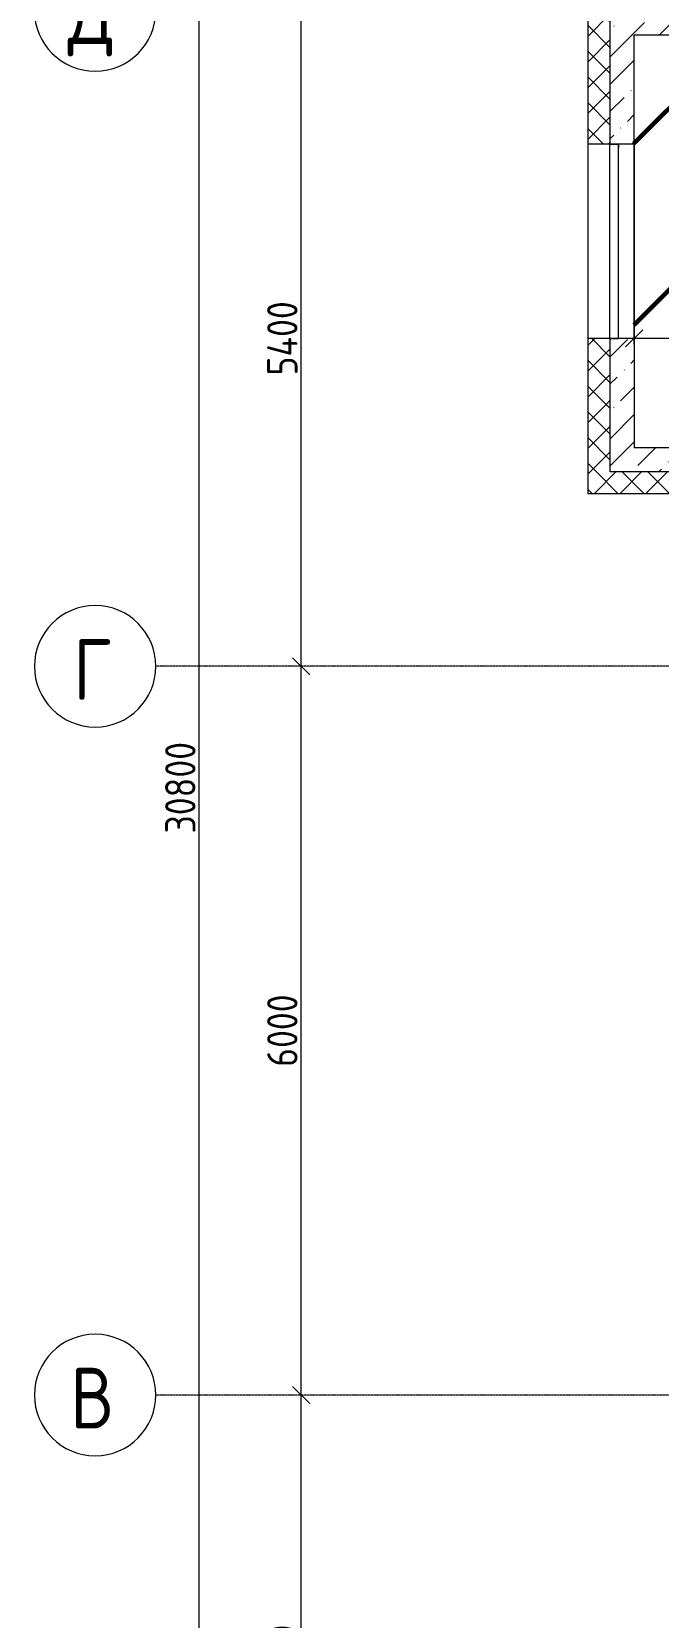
# Model space of a CAD drawing. Header units: millimetres. Extents: x -56773 to 323062, y -262288 to 76460.
# Drawn here: x -26253 to -21093, y -96374 to -83319 of the extents above; entities that cross this region are included whole.
import ezdxf

# ---------------------------------------------------------------- set-up
doc = ezdxf.new("R2010")
doc.units = ezdxf.units.MM
doc.linetypes.add('ADSK_Линия сетки', pattern=[25, 20, -2.5, 0, -2.5])
for name, color, linetype, lineweight in [('1.1) Шлифовка потолка', 5, 'Continuous', 60), ('_ Окна', 7, 'Continuous', 18), ('Окна', 7, 'Continuous', 9), ('Оси', 7, 'Continuous', 9), ('Размеры', 7, 'Continuous', 9), ('Стены наружные', 7, 'Continuous', 18), ('Стены штриховка', 7, 'Continuous', 9)]:
    doc.layers.add(name, color=color, linetype=linetype, lineweight=lineweight)
doc.styles.add('GOST Common', font='', dxfattribs={"width": 0.9, "height": 500})
doc.styles.add('GOST Common_2', font='', dxfattribs={"width": 0.9, "height": 250})
doc.styles.add('GOST Common_3', font='', dxfattribs={"width": 0.9, "height": 200})
doc.styles.get('GOST Common').set_extended_font_data('GOST Common')
doc.styles.get('GOST Common_2').set_extended_font_data('GOST Common')
doc.styles.get('GOST Common_3').set_extended_font_data('GOST Common')
doc.dimstyles.new('ADSK_Основной_2_0_1', dxfattribs={"dimscale": 304.8, "dimtxt": 201.142999, "dimasz": 0.463911, "dimexe": 0.328084, "dimexo": 0.328084, "dimgap": 0.164042, "dimtad": 1, "dimdec": 3, "dimrnd": 0.001, "dimdsep": 46, "dimtxsty": 'GOST Common_3', "dimblk1": 'OBLIQUE', "dimblk2": 'OBLIQUE', "dimsah": 1, "dimcen": 0.09, "dimdle": 0.328084, "dimazin": 2, "dimtfac": 1, "dimtdec": 4, "dimtix": 1, "dimtmove": 1, "dimatfit": 3, "dimfxl": 1, "dimtvp": 1, "dimtolj": 1, "dimtzin": 0, "dimlwd": 20, "dimlwe": 20, "dimarcsym": 2})
doc.dimstyles.new('ADSK_Основной_2_5_мм', dxfattribs={"dimscale": 304.8, "dimtxt": 251.428749, "dimasz": 0.463911, "dimexe": 0.492126, "dimexo": 0.984252, "dimgap": 0.098425, "dimtad": 1, "dimrnd": 0.01, "dimdsep": 46, "dimtxsty": 'GOST Common_2', "dimblk1": 'OBLIQUE', "dimblk2": 'OBLIQUE', "dimsah": 1, "dimcen": 0.09, "dimdle": 0.492126, "dimazin": 2, "dimtfac": 1, "dimtdec": 4, "dimtix": 1, "dimtmove": 0, "dimatfit": 3, "dimfxl": 1, "dimtvp": 1, "dimtolj": 1, "dimtzin": 0, "dimlwd": 20, "dimlwe": 20, "dimarcsym": 2})
pattern_1 = [(45, (9.36, -97949.04), (84.1895, 308.69595), [396.875, -79.375, 3.353, -76.022])]
pattern_2 = [(45, (9.36, -97949.04), (-106.066, 106.066), []), (135, (9.36, -97949.04), (-106.066, -106.066), [])]

# ---------------------------------------------------------------- blocks, each defined once
blk = doc.blocks.new('ОКНО L03 _2СТ_RS - ОК-6_1600х1980h_лестничная клетка-3556673-Кладочный план 2-го этаж')
at = {"layer": '_ Окна'}
for p, q in [((-838.1, 100), (761.9, 100)), ((-838.1, 100), (-838.1, 30)), ((-838.1, 100), (-833.1, 100)), ((-838.1, 30), (761.9, 30)), ((-838.1, 30), (-803.1, 30)), ((-818.1, 100), (-38.1, 100)), ((-818.1, 30), (-38.1, 30)), ((-38.1, 100), (741.9, 100)), ((-38.1, 30), (741.9, 30)), ((761.9, 30), (726.9, 30)), ((761.9, 100), (756.9, 100)), ((761.9, 100), (761.9, 30))]:
    blk.add_line(p, q, dxfattribs=at)
at = {"layer": 'Окна'}
blk.add_line((-888.1, -100), (811.9, -100), dxfattribs=at)
blk = doc.blocks.new('Ось сетки - Круг_Ø10 мм-8259-Кладочный план 2-го этаж')
at = {"layer": 'Оси', "lineweight": 20}
for start, end in [(360, 180), (180, 360)]:
    blk.add_arc((0, 0), 5, start, end, dxfattribs=at)
blk = doc.blocks.new('_Oblique')
at = {"color": 0, "linetype": 'ByBlock', "lineweight": -2}
blk.add_line((-0.5, -0.5), (0.5, 0.5), dxfattribs=at)
blk = doc.blocks.new('*D4394')
at = {"layer": 'Defpoints', "color": 0, "transparency": 16777216}
for p in [(-24134, -94544), (-24034, -94544), (-24134, -98944)]:
    blk.add_point(p, dxfattribs=at)
at = {"layer": 'Размеры', "color": 0, "lineweight": 20, "transparency": 16777216}
for p, q in [((-24034, -99094), (-24034, -94394)), ((-23834, -94544), (-23884, -94544)), ((-23834, -98944), (-23884, -98944))]:
    blk.add_line(p, q, dxfattribs=at)
at = {"layer": 'Размеры', "color": 0, "lineweight": 20, "transparency": 16777216, "xscale": 141.4, "yscale": 141.4, "zscale": 141.4}
for p, rotation in [((-24034, -94544), 90), ((-24034, -98944), 270)]:
    blk.add_blockref('_Oblique', p, dxfattribs=dict(at, rotation=rotation))
at = {"layer": 'Размеры', "color": 0, "lineweight": 9, "transparency": 16777216, "insert": (-24189, -96744), "char_height": 250, "width": 807.98, "attachment_point": 5, "rotation": 90, "style": 'GOST Common_2'}
blk.add_mtext('\\A1;4400', dxfattribs=at)
blk = doc.blocks.new('*D4395')
at = {"layer": 'Defpoints', "color": 0, "transparency": 16777216}
for p in [(-24134, -88544), (-24034, -88544), (-24134, -94544)]:
    blk.add_point(p, dxfattribs=at)
at = {"layer": 'Размеры', "color": 0, "lineweight": 20, "transparency": 16777216}
for p, q in [((-24034, -94694), (-24034, -88394)), ((-23834, -88544), (-23884, -88544)), ((-23834, -94544), (-23884, -94544))]:
    blk.add_line(p, q, dxfattribs=at)
at = {"layer": 'Размеры', "color": 0, "lineweight": 20, "transparency": 16777216, "xscale": 141.4, "yscale": 141.4, "zscale": 141.4}
for p, rotation in [((-24034, -88544), 90), ((-24034, -94544), 270)]:
    blk.add_blockref('_Oblique', p, dxfattribs=dict(at, rotation=rotation))
at = {"layer": 'Размеры', "color": 0, "lineweight": 9, "transparency": 16777216, "insert": (-24189, -91544), "char_height": 250, "width": 756.84, "attachment_point": 5, "rotation": 90, "style": 'GOST Common_2'}
blk.add_mtext('\\A1;6000', dxfattribs=at)
blk = doc.blocks.new('*D4396')
at = {"layer": 'Defpoints', "color": 0, "transparency": 16777216}
for p in [(-24134, -83144), (-24034, -83144), (-24134, -88544)]:
    blk.add_point(p, dxfattribs=at)
at = {"layer": 'Размеры', "color": 0, "lineweight": 20, "transparency": 16777216}
for p, q in [((-24034, -88694), (-24034, -82994)), ((-23834, -83144), (-23884, -83144)), ((-23834, -88544), (-23884, -88544))]:
    blk.add_line(p, q, dxfattribs=at)
at = {"layer": 'Размеры', "color": 0, "lineweight": 20, "transparency": 16777216, "xscale": 141.4, "yscale": 141.4, "zscale": 141.4}
for p, rotation in [((-24034, -83144), 90), ((-24034, -88544), 270)]:
    blk.add_blockref('_Oblique', p, dxfattribs=dict(at, rotation=rotation))
at = {"layer": 'Размеры', "color": 0, "lineweight": 9, "transparency": 16777216, "insert": (-24189, -85844), "char_height": 250, "width": 782.41, "attachment_point": 5, "rotation": 90, "style": 'GOST Common_2'}
blk.add_mtext('\\A1;5400', dxfattribs=at)
blk = doc.blocks.new('*D4399')
at = {"layer": 'Defpoints', "color": 0, "transparency": 16777216}
for p in [(-24974, -74144), (-24874, -74144), (-24974, -104944)]:
    blk.add_point(p, dxfattribs=at)
at = {"layer": 'Размеры', "color": 0, "lineweight": 20, "transparency": 16777216}
for p, q in [((-24874, -105094), (-24874, -73994)), ((-24674, -74144), (-24724, -74144)), ((-24674, -104944), (-24724, -104944))]:
    blk.add_line(p, q, dxfattribs=at)
at = {"layer": 'Размеры', "color": 0, "lineweight": 20, "transparency": 16777216, "xscale": 141.4, "yscale": 141.4, "zscale": 141.4}
for p, rotation in [((-24874, -74144), 90), ((-24874, -104944), 270)]:
    blk.add_blockref('_Oblique', p, dxfattribs=dict(at, rotation=rotation))
at = {"layer": 'Размеры', "color": 0, "lineweight": 9, "transparency": 16777216, "insert": (-25029, -89544), "char_height": 250, "width": 946.05, "attachment_point": 5, "rotation": 90, "style": 'GOST Common_2'}
blk.add_mtext('\\A1;30800', dxfattribs=at)
blk = doc.blocks.new('*D4678')
at = {"layer": 'Defpoints', "color": 0, "transparency": 16777216}
for p in [(-21291, -85844), (-21291, -85944), (-13091, -85944)]:
    blk.add_point(p, dxfattribs=at)
at = {"layer": 'Размеры', "color": 0, "lineweight": 20, "transparency": 16777216}
for p, q in [((-21291, -85844), (-21291, -85744)), ((-13091, -85844), (-13091, -85744)), ((-12991, -85844), (-21391, -85844))]:
    blk.add_line(p, q, dxfattribs=at)
at = {"layer": 'Размеры', "color": 0, "lineweight": 20, "transparency": 16777216, "xscale": 141.4, "yscale": 141.4, "zscale": 141.4, "rotation": 180}
blk.add_blockref('_Oblique', (-21291, -85844), dxfattribs=at)
at = {"layer": 'Размеры', "color": 0, "lineweight": 20, "transparency": 16777216, "xscale": 141.4, "yscale": 141.4, "zscale": 141.4}
blk.add_blockref('_Oblique', (-13091, -85844), dxfattribs=at)
at = {"layer": 'Размеры', "color": 0, "lineweight": 9, "transparency": 16777216, "insert": (-17191, -85694), "char_height": 200, "width": 605.47, "attachment_point": 5, "style": 'GOST Common_3'}
blk.add_mtext('\\A1;8200', dxfattribs=at)

msp = doc.modelspace()

# ---------------------------------------------------------------- hatches: boundary and pattern name
at = {"layer": '1.1) Шлифовка потолка', "transparency": 33554687}
h = msp.add_hatch(dxfattribs=at)
h.set_pattern_fill('ANSI31', color=5, scale=333)
h.set_pattern_definition([(45, (0, 152364.7), (-747.6063, 747.6063), [])])
h.paths.add_polyline_path([(-21290.6385, -83344.0666), (-13090.6385, -83344.0666), (-13090.6385, -86744.0666), (-21290.6385, -86744.0666)])
at = {"layer": 'Стены наружные', "lineweight": 9}
h = msp.add_hatch(dxfattribs=at)
h.set_pattern_fill('FP_4', color=256, style=0, pattern_type=2)
h.set_pattern_definition(pattern_2)
h.paths.add_polyline_path([(-21670.6385, -86944.0666), (-21490.6385, -86944.0666), (-21490.6385, -86387.843), (-21670.6385, -86387.843), (-21670.6385, -86877.2418)])
h.paths.add_polyline_path([(-21670.6385, -83687.843), (-21490.6385, -83687.843), (-21490.6385, -83144.0666), (-21670.6385, -83144.0666)])
h = msp.add_hatch(dxfattribs=at)
h.set_pattern_fill('FP_2', color=256, style=0, pattern_type=2)
h.set_pattern_definition(pattern_1)
h.paths.add_polyline_path([(-12890.6385, -83344.0666), (-12890.6385, -83144.0666), (-21490.6385, -83144.0666), (-21490.6385, -83344.0666), (-13090.6385, -83344.0666)])
h = msp.add_hatch(dxfattribs=at)
h.set_pattern_fill('FP_2', color=256, style=0, pattern_type=2)
h.set_pattern_definition(pattern_1)
h.paths.add_polyline_path([(-21290.6385, -86944.0666), (-21290.6385, -86387.843), (-21490.6385, -86387.843), (-21490.6385, -86944.0666)])
h.paths.add_polyline_path([(-21290.6385, -83687.843), (-21290.6385, -83344.0666), (-21490.6385, -83344.0666), (-21490.6385, -83687.843)])
h = msp.add_hatch(dxfattribs=at)
h.set_pattern_fill('FP_4', color=256, style=0, pattern_type=2)
h.set_pattern_definition(pattern_2)
h.paths.add_polyline_path([(-21490.6385, -86387.843), (-21490.6385, -85844.0666), (-21670.6385, -85844.0666), (-21670.6385, -86387.843)])
h.paths.add_polyline_path([(-21670.6385, -84244.0666), (-21490.6385, -84244.0666), (-21490.6385, -83687.843), (-21670.6385, -83687.843)])
h = msp.add_hatch(dxfattribs=at)
h.set_pattern_fill('FP_3', color=256, style=0, pattern_type=2)
h.set_pattern_definition([(45, (9.36, -97949.04), (84.1903, 308.6967), [396.875, -79.375, 3.353, -76.022])])
h.paths.add_polyline_path([(-21490.6385, -86387.843), (-21290.6385, -86387.843), (-21290.6385, -85844.0666), (-21490.6385, -85844.0666)])
h.paths.add_polyline_path([(-21490.6385, -84244.0666), (-21290.6385, -84244.0666), (-21290.6385, -83687.843), (-21490.6385, -83687.843)])
h = msp.add_hatch(dxfattribs=at)
h.set_pattern_fill('FP_2', color=256, style=0, pattern_type=2)
h.set_pattern_definition(pattern_1)
h.paths.add_polyline_path([(-13168.0514, -86944.0666), (-13090.6385, -86944.0666), (-13090.6385, -86744.0666), (-21290.6385, -86744.0666), (-21290.6385, -86944.0666), (-15390.6385, -86944.0666)])
h = msp.add_hatch(dxfattribs=at)
h.set_pattern_fill('FP_4', color=256, style=0, pattern_type=2)
h.set_pattern_definition(pattern_2)
h.paths.add_polyline_path([(-19840.6385, -87124.0666), (-19840.6385, -86944.0666), (-21670.6385, -86944.0666), (-21670.6385, -87124.0666), (-19970.6385, -87124.0666)])

# ---------------------------------------------------------------- linework, layer by layer
at = {"layer": 'Оси', "linetype": 'ADSK_Линия сетки', "lineweight": 5}
for p, q in [((62525.08, -88544.0666), (-25230.7352, -88544.0666)), ((62525.08, -94544.0666), (-25230.7352, -94544.0666))]:
    msp.add_line(p, q, dxfattribs=at)
at = {"layer": 'Стены наружные', "lineweight": 9}
for p, q in [((-21670.6385, -84244.0666), (-21670.6385, -82964.0666)), ((-21490.6385, -83144.0666), (-21490.6385, -83344.0666)), ((-21290.6385, -84244.0666), (-21290.6385, -83344.0666)), ((-21290.6385, -83344.0666), (-13090.6385, -83344.0666)), ((-21290.6385, -84244.0666), (-21670.6385, -84244.0666)), ((-21670.6385, -85844.0666), (-21670.6385, -84244.0666)), ((-21290.6385, -84244.0666), (-21290.6385, -85844.0666)), ((-21290.6385, -85844.0666), (-21670.6385, -85844.0666)), ((-21670.6385, -87124.0666), (-21670.6385, -85844.0666)), ((-21290.6385, -85844.0666), (-21290.6385, -86744.0666)), ((-13090.6385, -86744.0666), (-21290.6385, -86744.0666)), ((-21290.6385, -86944.0666), (-21490.6385, -86944.0666)), ((-19970.6385, -87124.0666), (-21670.6385, -87124.0666))]:
    msp.add_line(p, q, dxfattribs=at)
at = {"layer": 'Стены штриховка', "lineweight": 9}
for p, q in [((-21490.6385, -83344.0666), (-21490.6385, -84244.0666)), ((-21490.6385, -85844.0666), (-21490.6385, -86944.0666)), ((-19540.6385, -86944.0666), (-21290.6385, -86944.0666))]:
    msp.add_line(p, q, dxfattribs=at)

# ---------------------------------------------------------------- block references
at = {"layer": 'Окна', "rotation": 89.9999999999999}
msp.add_blockref('ОКНО L03 _2СТ_RS - ОК-6_1600х1980h_лестничная клетка-3556673-Кладочный план 2-го этаж', (-21390.6385, -85005.9666), dxfattribs=at)
at = {"layer": 'Оси', "lineweight": 20, "xscale": 99.99999999999993, "yscale": 99.99999999999993, "zscale": 99.99999999999993, "rotation": 89.9999999999998}
for p in [(-25730.7352, -83144.0666), (-25730.7352, -88544.0666), (-25730.7352, -94544.0666)]:
    msp.add_blockref('Ось сетки - Круг_Ø10 мм-8259-Кладочный план 2-го этаж', p, dxfattribs=at)

# ---------------------------------------------------------------- texts
at = {"layer": 'Оси', "char_height": 500, "attachment_point": 1, "style": 'GOST Common'}
for s, insert, width in [('\\fGOST Common|b0|i0|c204|p34|;\\W.9;Д', (-25956.7123, -82919.5077), 497.847937), ('\\fGOST Common|b0|i0|c204|p34|;\\W.9;Г', (-25912.1623, -88319.5077), 389.620125), ('\\fGOST Common|b0|i0|c204|p34|;\\W.9;В', (-25936.0123, -94319.5077), 447.341625)]:
    msp.add_mtext(s, dxfattribs=dict(at, insert=insert, width=width))

# ---------------------------------------------------------------- dimensions: what is measured, and where the dimension line sits
at = {"layer": 'Размеры', "lineweight": 9}
for base, p1, p2, override, picture, middle in [((-24873.884, -74144.0666), (-24973.8689, -104944.0666), (-24973.8689, -74144.0666), {"dimpost": '<>', "dimfxl": 30800}, '*D4399', (-25028.884, -89544.0666)), ((-24033.884, -83144.0666), (-24133.8689, -88544.0666), (-24133.8689, -83144.0666), {"dimpost": '<>', "dimfxl": 5400}, '*D4396', (-24188.884, -85844.0666)), ((-24033.884, -88544.0666), (-24133.8689, -94544.0666), (-24133.8689, -88544.0666), {"dimpost": '<>', "dimfxl": 6000}, '*D4395', (-24188.884, -91544.0666)), ((-24033.884, -94544.0666), (-24133.8689, -98944.0666), (-24133.8689, -94544.0666), {"dimpost": '<>', "dimfxl": 4400}, '*D4394', (-24188.884, -96744.0666))]:
    dim = msp.add_linear_dim(base=base, p1=p1, p2=p2, angle=90, dimstyle='ADSK_Основной_2_5_мм', override=override, dxfattribs=at)
    dim.commit()
    dim.dimension.update_dxf_attribs({"geometry": picture, "text_midpoint": middle})
dim = msp.add_linear_dim(base=(-21290.6385, -85844.1717), p1=(-13090.6385, -85944.1566), p2=(-21290.6385, -85944.1566), dimstyle='ADSK_Основной_2_0_1', override={"dimpost": '<>', "dimfxl": 8200}, dxfattribs=at)
dim.commit()
dim.dimension.update_dxf_attribs({"geometry": '*D4678', "text_midpoint": (-17190.6385, -85694.1717)})

doc.saveas('drawing.dxf')
